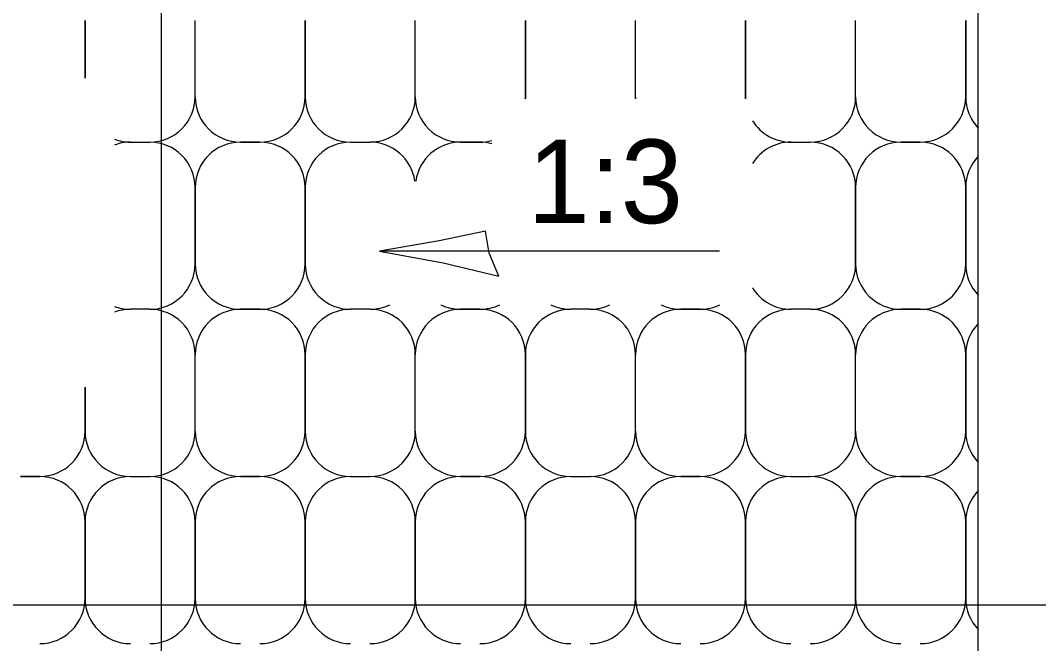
# Model space of a CAD drawing. Extents: x 0 to 2.83, y -0.12 to 1.83.
# Drawn here: x 0.858 to 1.0002, y 1.3966 to 1.4835 of the extents above; entities that cross this region are included whole.
import ezdxf

# ---------------------------------------------------------------- set-up
doc = ezdxf.new("R2010")
doc.units = 0
doc.layers.add('RD_Pr_Roadway_Notes', color=7, linetype='Continuous')
doc.layers.add('SH_General_Details', color=7, linetype='Continuous')

msp = doc.modelspace()

# ---------------------------------------------------------------- linework, layer by layer
at = {"layer": 'RD_Pr_Roadway_Notes'}
msp.add_line((0.9556116488842263, 1.451326757887999), (0.9081654822101787, 1.451326757887999), dxfattribs=at)
msp.add_lwpolyline([(0.9248288155464426, 1.447840091228733), (0.9234721488824085, 1.4510434245670831), (0.9229488155512109, 1.4541134245599305), (0.9164988155430153, 1.4527700912358856), (0.9081654822101787, 1.451326757887999), (0.917055482215245, 1.4497100912335015)], close=True, dxfattribs=at)
at = {"layer": 'SH_General_Details'}
for p, q in [((0.8777306488817528, 1.230999591231594), (0.8777306488817528, 1.5729995912315942)), ((0.9917306488817528, 1.230999591231594), (0.9917306488817528, 1.5729995912315942)), ((0.8670653155511215, 1.4754868412221467), (0.8670653155511215, 1.48353334122921)), ((0.8670653155511215, 1.48353334122921), (0.8670653155511215, 1.4754868412221467)), ((0.8670653155511215, 1.48353334122921), (0.8670653155511215, 1.4754868412221467)), ((0.8824299822119966, 1.4728806745613612), (0.8824299822119966, 1.48353334122921)), ((0.8824299822119966, 1.4728806745613612), (0.8824299822119966, 1.48353334122921)), ((0.8824299822119966, 1.4728806745613612), (0.8824299822119966, 1.48353334122921)), ((0.8977946488728716, 1.4728806745613612), (0.8977946488728716, 1.48353334122921)), ((0.8977946488728716, 1.48353334122921), (0.8977946488728716, 1.4728806745613612)), ((0.8977946488728716, 1.48353334122921), (0.8977946488728716, 1.4728806745613612)), ((0.9131593155531182, 1.4728806745613612), (0.9131593155531182, 1.48353334122921)), ((0.9131593155531182, 1.4728806745613612), (0.9131593155531182, 1.48353334122921)), ((0.9131593155531182, 1.4728806745613612), (0.9131593155531182, 1.48353334122921)), ((0.9285239822139933, 1.4728806745613612), (0.9285239822139933, 1.48353334122921)), ((0.9285239822139933, 1.48353334122921), (0.9285239822139933, 1.4728806745613612)), ((0.9285239822139933, 1.48353334122921), (0.9285239822139933, 1.4728806745613612)), ((0.9438886488741234, 1.4728806745613612), (0.9438886488741234, 1.48353334122921)), ((0.9438886488741234, 1.4728806745613612), (0.9438886488741234, 1.48353334122921)), ((0.9438886488741234, 1.4728806745613612), (0.9438886488741234, 1.48353334122921)), ((0.9592533155551151, 1.4728806745613612), (0.9592533155551151, 1.48353334122921)), ((0.9592533155551151, 1.48353334122921), (0.9592533155551151, 1.4728806745613612)), ((0.9592533155551151, 1.48353334122921), (0.9592533155551151, 1.4728806745613612)), ((0.9746179822152451, 1.4728806745613612), (0.9746179822152451, 1.48353334122921)), ((0.9746179822152451, 1.4728806745613612), (0.9746179822152451, 1.48353334122921)), ((0.9746179822152451, 1.4728806745613612), (0.9746179822152451, 1.48353334122921)), ((0.9899826488761201, 1.4728806745613612), (0.9899826488761201, 1.48353334122921)), ((0.9899826488761201, 1.48353334122921), (0.9899826488761201, 1.4728806745613612)), ((0.9899826488761201, 1.48353334122921), (0.9899826488761201, 1.4728806745613612)), ((0.8733986488847032, 1.4665473412277794), (0.8760966488784149, 1.4665473412277794)), ((0.8733986488847032, 1.4665473412277794), (0.8760966488784149, 1.4665473412277794)), ((0.8887633155455783, 1.4665473412277794), (0.89146131553929, 1.4665473412277794)), ((0.8887633155455783, 1.4665473412277794), (0.89146131553929, 1.4665473412277794)), ((0.89146131553929, 1.4665473412277794), (0.8887633155455783, 1.4665473412277794)), ((0.9041279822057083, 1.4665473412277794), (0.9068259822195366, 1.4665473412277794)), ((0.9041279822057083, 1.4665473412277794), (0.9068259822195366, 1.4665473412277794)), ((0.9194926488867, 1.4665473412277794), (0.9221906488804117, 1.4665473412277794)), ((0.9194926488867, 1.4665473412277794), (0.9221906488804117, 1.4665473412277794)), ((0.9221906488804117, 1.4665473412277794), (0.9194926488867, 1.4665473412277794)), ((0.9655866488879516, 1.4665473412277794), (0.9682846488824084, 1.4665473412277794)), ((0.9655866488879516, 1.4665473412277794), (0.9682846488824084, 1.4665473412277794)), ((0.9809513155488268, 1.4665473412277794), (0.9836493155425384, 1.4665473412277794)), ((0.9809513155488268, 1.4665473412277794), (0.9836493155425384, 1.4665473412277794)), ((0.9836493155425384, 1.4665473412277794), (0.9809513155488268, 1.4665473412277794)), ((0.8824299822119966, 1.4602140078941976), (0.8824299822119966, 1.4495613412263488)), ((0.8824299822119966, 1.4495613412263488), (0.8824299822119966, 1.4602140078941976)), ((0.8977946488728716, 1.4602140078941976), (0.8977946488728716, 1.4495613412263488)), ((0.8977946488728716, 1.4495613412263488), (0.8977946488728716, 1.4602140078941976)), ((0.9746179822152451, 1.4602140078941976), (0.9746179822152451, 1.4495613412263488)), ((0.9746179822152451, 1.4495613412263488), (0.9746179822152451, 1.4602140078941976)), ((0.9899826488761201, 1.4602140078941976), (0.9899826488761201, 1.4495613412263488)), ((0.9899826488761201, 1.4495613412263488), (0.9899826488761201, 1.4602140078941976)), ((0.8760966488784149, 1.4432280078927673), (0.8733986488847032, 1.4432280078927673)), ((0.8760966488784149, 1.4432280078927673), (0.8733986488847032, 1.4432280078927673)), ((0.8887633155455783, 1.4432280078927673), (0.89146131553929, 1.4432280078927673)), ((0.89146131553929, 1.4432280078927673), (0.8887633155455783, 1.4432280078927673)), ((0.9068259822195366, 1.4432280078927673), (0.9041279822057083, 1.4432280078927673)), ((0.9068259822195366, 1.4432280078927673), (0.9041279822057083, 1.4432280078927673)), ((0.9194926488867, 1.4432280078927673), (0.9221906488804117, 1.4432280078927673)), ((0.9221906488804117, 1.4432280078927673), (0.9194926488867, 1.4432280078927673)), ((0.9375553155412868, 1.4432280078927673), (0.9348573155468299, 1.4432280078927673)), ((0.9375553155412868, 1.4432280078927673), (0.9348573155468299, 1.4432280078927673)), ((0.950221982207705, 1.4432280078927673), (0.9529199822215333, 1.4432280078927673)), ((0.9529199822215333, 1.4432280078927673), (0.950221982207705, 1.4432280078927673)), ((0.9682846488824084, 1.4432280078927673), (0.9655866488879516, 1.4432280078927673)), ((0.9682846488824084, 1.4432280078927673), (0.9655866488879516, 1.4432280078927673)), ((0.9809513155488268, 1.4432280078927673), (0.9836493155425384, 1.4432280078927673)), ((0.9836493155425384, 1.4432280078927673), (0.9809513155488268, 1.4432280078927673)), ((0.8824299822119966, 1.4262420078913367), (0.8824299822119966, 1.4368946745599307)), ((0.8824299822119966, 1.4262420078913367), (0.8824299822119966, 1.4368946745599307)), ((0.8824299822119966, 1.4262420078913367), (0.8824299822119966, 1.4368946745599307)), ((0.8977946488728716, 1.4262420078913367), (0.8977946488728716, 1.4368946745599307)), ((0.8977946488728716, 1.4368946745599307), (0.8977946488728716, 1.4262420078913367)), ((0.8977946488728716, 1.4368946745599307), (0.8977946488728716, 1.4262420078913367)), ((0.9131593155531182, 1.4262420078913367), (0.9131593155531182, 1.4368946745599307)), ((0.9131593155531182, 1.4262420078913367), (0.9131593155531182, 1.4368946745599307)), ((0.9131593155531182, 1.4262420078913367), (0.9131593155531182, 1.4368946745599307)), ((0.9285239822139933, 1.4262420078913367), (0.9285239822139933, 1.4368946745599307)), ((0.9285239822139933, 1.4368946745599307), (0.9285239822139933, 1.4262420078913367)), ((0.9285239822139933, 1.4368946745599307), (0.9285239822139933, 1.4262420078913367)), ((0.9438886488741234, 1.4262420078913367), (0.9438886488741234, 1.4368946745599307)), ((0.9438886488741234, 1.4262420078913367), (0.9438886488741234, 1.4368946745599307)), ((0.9438886488741234, 1.4262420078913367), (0.9438886488741234, 1.4368946745599307)), ((0.9592533155551151, 1.4262420078913367), (0.9592533155551151, 1.4368946745599307)), ((0.9592533155551151, 1.4368946745599307), (0.9592533155551151, 1.4262420078913367)), ((0.9592533155551151, 1.4368946745599307), (0.9592533155551151, 1.4262420078913367)), ((0.9746179822152451, 1.4262420078913367), (0.9746179822152451, 1.4368946745599307)), ((0.9746179822152451, 1.4262420078913367), (0.9746179822152451, 1.4368946745599307)), ((0.9746179822152451, 1.4262420078913367), (0.9746179822152451, 1.4368946745599307)), ((0.9899826488761201, 1.4262420078913367), (0.9899826488761201, 1.4368946745599307)), ((0.9899826488761201, 1.4368946745599307), (0.9899826488761201, 1.4262420078913367)), ((0.9899826488761201, 1.4368946745599307), (0.9899826488761201, 1.4262420078913367)), ((0.8670653155511215, 1.4262420078913367), (0.8670653155511215, 1.432363174557934)), ((0.8670653155511215, 1.432363174557934), (0.8670653155511215, 1.4262420078913367)), ((0.8670653155511215, 1.432363174557934), (0.8670653155511215, 1.4262420078913367)), ((0.8580339822044566, 1.4199086745585001), (0.860731982218285, 1.4199086745585001)), ((0.8580339822044566, 1.4199086745585001), (0.860731982218285, 1.4199086745585001)), ((0.860731982218285, 1.4199086745585001), (0.8580339822044566, 1.4199086745585001)), ((0.8733986488847032, 1.4199086745585001), (0.8760966488784149, 1.4199086745585001)), ((0.8733986488847032, 1.4199086745585001), (0.8760966488784149, 1.4199086745585001)), ((0.8887633155455783, 1.4199086745585001), (0.89146131553929, 1.4199086745585001)), ((0.8887633155455783, 1.4199086745585001), (0.89146131553929, 1.4199086745585001)), ((0.89146131553929, 1.4199086745585001), (0.8887633155455783, 1.4199086745585001)), ((0.9041279822057083, 1.4199086745585001), (0.9068259822195366, 1.4199086745585001)), ((0.9041279822057083, 1.4199086745585001), (0.9068259822195366, 1.4199086745585001)), ((0.9194926488867, 1.4199086745585001), (0.9221906488804117, 1.4199086745585001)), ((0.9194926488867, 1.4199086745585001), (0.9221906488804117, 1.4199086745585001)), ((0.9221906488804117, 1.4199086745585001), (0.9194926488867, 1.4199086745585001)), ((0.9348573155468299, 1.4199086745585001), (0.9375553155412868, 1.4199086745585001)), ((0.9348573155468299, 1.4199086745585001), (0.9375553155412868, 1.4199086745585001)), ((0.950221982207705, 1.4199086745585001), (0.9529199822215333, 1.4199086745585001)), ((0.950221982207705, 1.4199086745585001), (0.9529199822215333, 1.4199086745585001)), ((0.9529199822215333, 1.4199086745585001), (0.950221982207705, 1.4199086745585001)), ((0.9655866488879516, 1.4199086745585001), (0.9682846488824084, 1.4199086745585001)), ((0.9655866488879516, 1.4199086745585001), (0.9682846488824084, 1.4199086745585001)), ((0.9809513155488268, 1.4199086745585001), (0.9836493155425384, 1.4199086745585001)), ((0.9809513155488268, 1.4199086745585001), (0.9836493155425384, 1.4199086745585001)), ((0.9836493155425384, 1.4199086745585001), (0.9809513155488268, 1.4199086745585001)), ((0.8670653155511215, 1.4135753412249183), (0.8670653155511215, 1.4029226745570695)), ((0.8670653155511215, 1.4029226745570695), (0.8670653155511215, 1.4135753412249183)), ((0.8824299822119966, 1.4135753412249183), (0.8824299822119966, 1.4029226745570695)), ((0.8824299822119966, 1.4029226745570695), (0.8824299822119966, 1.4135753412249183)), ((0.8977946488728716, 1.4135753412249183), (0.8977946488728716, 1.4029226745570695)), ((0.8977946488728716, 1.4029226745570695), (0.8977946488728716, 1.4135753412249183)), ((0.9131593155531182, 1.4135753412249183), (0.9131593155531182, 1.4029226745570695)), ((0.9131593155531182, 1.4029226745570695), (0.9131593155531182, 1.4135753412249183)), ((0.9285239822139933, 1.4135753412249183), (0.9285239822139933, 1.4029226745570695)), ((0.9285239822139933, 1.4029226745570695), (0.9285239822139933, 1.4135753412249183)), ((0.9438886488741234, 1.4135753412249183), (0.9438886488741234, 1.4029226745570695)), ((0.9438886488741234, 1.4029226745570695), (0.9438886488741234, 1.4135753412249183)), ((0.9592533155551151, 1.4135753412249183), (0.9592533155551151, 1.4029226745570695)), ((0.9592533155551151, 1.4029226745570695), (0.9592533155551151, 1.4135753412249183)), ((0.9746179822152451, 1.4135753412249183), (0.9746179822152451, 1.4029226745570695)), ((0.9746179822152451, 1.4029226745570695), (0.9746179822152451, 1.4135753412249183)), ((0.9899826488761201, 1.4135753412249183), (0.9899826488761201, 1.4029226745570695)), ((0.9899826488761201, 1.4029226745570695), (0.9899826488761201, 1.4135753412249183)), ((0.42498123221303974, 1.4019995912315941), (1.0973342322176292, 1.4019995912315941))]:
    msp.add_line(p, q, dxfattribs=at)
for centre, start, end in [((0.8760957801809505, 1.4728811798895396), 270, 360), ((0.8887624468473687, 1.4728811798895396), 180, 270), ((0.8914604468410805, 1.4728811798895396), 270, 360), ((0.9041271135082438, 1.4728811798895396), 180, 270), ((0.9068251135019556, 1.4728811798895396), 270, 360), ((0.9194917801683739, 1.4728811798895396), 180, 270), ((0.9221897801822021, 1.4728811798895396), 357.5642111111111, 360), ((0.9348564468493655, 1.4728811798895396), 180, 182.43578888888888), ((0.9375544468430772, 1.4728811798895396), 357.5642111111111, 360), ((0.9502211135094956, 1.4728811798895396), 180, 182.43578888888888), ((0.9529191135039523, 1.4728811798895396), 357.5642111111111, 360), ((0.9655857801703707, 1.4728811798895396), 180, 182.43578888888888), ((0.9682837801841989, 1.4728811798895396), 270, 360), ((0.9809504468506172, 1.4728811798895396), 180, 270), ((0.983648446845074, 1.4728811798895396), 270, 360), ((0.9963151135114923, 1.4728811798895396), 180, 223.6142972222222), ((0.9655857801703707, 1.4728811798895396), 211.92405555555555, 270), ((0.8733977801864937, 1.4728811798895396), 249.34440555555557, 270), ((0.8733977801864937, 1.460214513222376), 90.00000000000006, 110.65559444444449), ((0.8760957801809505, 1.460214513222376), 0, 90), ((0.8887624468473687, 1.460214513222376), 90, 180), ((0.8914604468410805, 1.460214513222376), 0, 90), ((0.9041271135082438, 1.460214513222376), 90, 180), ((0.9068251135019556, 1.460214513222376), 8.149138888888885, 90), ((0.9194917801683739, 1.460214513222376), 90.00000000000006, 171.85086111111116), ((0.9221897801822021, 1.4728811798895396), 270, 284.9662638888889), ((0.9221897801822021, 1.460214513222376), 75.03373611111111, 90), ((0.9655857801703707, 1.460214513222376), 90, 148.07594444444442), ((0.9682837801841989, 1.460214513222376), 0, 90), ((0.9809504468506172, 1.460214513222376), 90, 180), ((0.983648446845074, 1.460214513222376), 0, 90), ((0.9963151135114923, 1.460214513222376), 136.3857027777778, 180), ((0.8760957801809505, 1.4495618465545272), 270, 360), ((0.8887624468473687, 1.4495618465545272), 180, 270), ((0.8914604468410805, 1.4495618465545272), 270, 360), ((0.9041271135082438, 1.4495618465545272), 180, 270), ((0.9682837801841989, 1.4495618465545272), 270, 360), ((0.9809504468506172, 1.4495618465545272), 180, 270), ((0.983648446845074, 1.4495618465545272), 270, 360), ((0.9963151135114923, 1.4495618465545272), 180, 223.6142972222222), ((0.9655857801703707, 1.4495618465545272), 211.92405555555555, 270), ((0.8733977801864937, 1.4495618465545272), 249.34440555555557, 270), ((0.8733977801864937, 1.436895179888109), 90, 110.65559444444443), ((0.8760957801809505, 1.436895179888109), 0, 90), ((0.8887624468473687, 1.436895179888109), 90, 180), ((0.8914604468410805, 1.436895179888109), 0, 90), ((0.9041271135082438, 1.436895179888109), 90, 180), ((0.9068251135019556, 1.4495618465545272), 270, 295.8748083333333), ((0.9068251135019556, 1.436895179888109), 0, 90), ((0.9194917801683739, 1.436895179888109), 90, 180), ((0.9194917801683739, 1.4495618465545272), 244.12519166666667, 270), ((0.9221897801822021, 1.4495618465545272), 270, 295.8748083333333), ((0.9221897801822021, 1.436895179888109), 0, 90), ((0.9348564468493655, 1.436895179888109), 90, 180), ((0.9348564468493655, 1.4495618465545272), 244.12519166666667, 270), ((0.9375544468430772, 1.4495618465545272), 270, 295.8748083333333), ((0.9375544468430772, 1.436895179888109), 0, 90), ((0.9502211135094956, 1.436895179888109), 90, 180), ((0.9502211135094956, 1.4495618465545272), 244.12519166666667, 270), ((0.9529191135039523, 1.4495618465545272), 270, 295.8748083333333), ((0.9529191135039523, 1.436895179888109), 0, 90), ((0.9655857801703707, 1.436895179888109), 90, 180), ((0.9682837801841989, 1.436895179888109), 0, 90), ((0.9809504468506172, 1.436895179888109), 90, 180), ((0.983648446845074, 1.436895179888109), 0, 90), ((0.9963151135114923, 1.436895179888109), 136.3857027777778, 180), ((0.8607311135200754, 1.4262425132195151), 270, 360), ((0.8733977801864937, 1.4262425132195151), 180, 270), ((0.8760957801809505, 1.4262425132195151), 270, 360), ((0.8887624468473687, 1.4262425132195151), 180, 270), ((0.8914604468410805, 1.4262425132195151), 270, 360), ((0.9041271135082438, 1.4262425132195151), 180, 270), ((0.9068251135019556, 1.4262425132195151), 270, 360), ((0.9194917801683739, 1.4262425132195151), 180, 270), ((0.9221897801822021, 1.4262425132195151), 270, 360), ((0.9348564468493655, 1.4262425132195151), 180, 270), ((0.9375544468430772, 1.4262425132195151), 270, 360), ((0.9502211135094956, 1.4262425132195151), 180, 270), ((0.9529191135039523, 1.4262425132195151), 270, 360), ((0.9655857801703707, 1.4262425132195151), 180, 270), ((0.9682837801841989, 1.4262425132195151), 270, 360), ((0.9809504468506172, 1.4262425132195151), 180, 270), ((0.983648446845074, 1.4262425132195151), 270, 360), ((0.9963151135114923, 1.4262425132195151), 180, 223.6142972222222), ((0.8607311135200754, 1.4135758465530968), 0, 90), ((0.8733977801864937, 1.4135758465530968), 90, 180), ((0.8760957801809505, 1.4135758465530968), 0, 90), ((0.8887624468473687, 1.4135758465530968), 90, 180), ((0.8914604468410805, 1.4135758465530968), 0, 90), ((0.9041271135082438, 1.4135758465530968), 90, 180), ((0.9068251135019556, 1.4135758465530968), 0, 90), ((0.9194917801683739, 1.4135758465530968), 90, 180), ((0.9221897801822021, 1.4135758465530968), 0, 90), ((0.9348564468493655, 1.4135758465530968), 90, 180), ((0.9375544468430772, 1.4135758465530968), 0, 90), ((0.9502211135094956, 1.4135758465530968), 90, 180), ((0.9529191135039523, 1.4135758465530968), 0, 90), ((0.9655857801703707, 1.4135758465530968), 90, 180), ((0.9682837801841989, 1.4135758465530968), 0, 90), ((0.9809504468506172, 1.4135758465530968), 90, 180), ((0.983648446845074, 1.4135758465530968), 0, 90), ((0.9963151135114923, 1.4135758465530968), 136.3857027777778, 180), ((0.8607311135200754, 1.402923179885248), 270, 360), ((0.8733977801864937, 1.402923179885248), 180, 270), ((0.8760957801809505, 1.402923179885248), 270, 360), ((0.8887624468473687, 1.402923179885248), 180, 270), ((0.8914604468410805, 1.402923179885248), 270, 360), ((0.9041271135082438, 1.402923179885248), 180, 270), ((0.9068251135019556, 1.402923179885248), 270, 360), ((0.9194917801683739, 1.402923179885248), 180, 270), ((0.9221897801822021, 1.402923179885248), 270, 360), ((0.9348564468493655, 1.402923179885248), 180, 270), ((0.9375544468430772, 1.402923179885248), 270, 360), ((0.9502211135094956, 1.402923179885248), 180, 270), ((0.9529191135039523, 1.402923179885248), 270, 360), ((0.9655857801703707, 1.402923179885248), 180, 270), ((0.9682837801841989, 1.402923179885248), 270, 360), ((0.9809504468506172, 1.402923179885248), 180, 270), ((0.983648446845074, 1.402923179885248), 270, 360), ((0.9963151135114923, 1.402923179885248), 180, 223.6142972222222)]:
    msp.add_arc(centre, 0.006333333333333333, start, end, dxfattribs=at)

# ---------------------------------------------------------------- texts
at = {"layer": 'RD_Pr_Roadway_Notes'}
msp.add_text('1:3', height=0.011666669999999999, dxfattribs=at).set_placement((0.9288254922268618, 1.4552446065942444))

doc.saveas('drawing.dxf')
